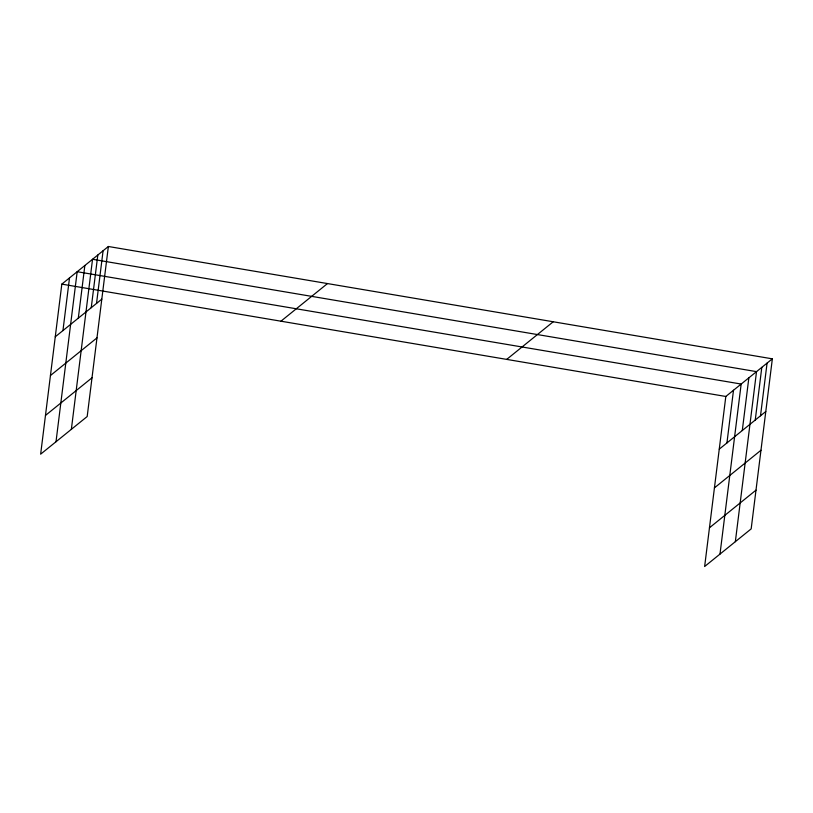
<?xml version="1.0" encoding="UTF-8"?>
<svg xmlns="http://www.w3.org/2000/svg" width="813" height="813" viewBox="0 0 813 813"><rect width="100%" height="100%" fill="white"/><g stroke="black" fill="none" stroke-linecap="round" stroke-linejoin="round"><path stroke-width="1.22" d="M108.363 246.491L61.829 284.123L40.65 454.162L87.184 416.53L108.363 246.491L772.35 358.838L751.171 528.877L704.637 566.509L725.816 396.47L772.35 358.838M62.947 330.586L69.512 277.914M56.006 441.744L77.184 271.705L741.171 384.051L719.993 554.09M78.302 318.168L84.857 265.495M71.361 429.325L92.54 259.286L756.527 371.632L735.348 541.671M91.249 307.7L97.814 255.018M96.523 303.432L103.088 250.76M726.934 442.943L733.499 390.26M742.289 430.524L748.854 377.842M755.247 420.047L761.801 367.374M760.511 415.789L767.076 363.106M55.264 336.795L101.798 299.164M50.447 375.525L96.971 337.893M45.477 415.433L92.001 377.801M280.942 321.196L327.476 283.564M506.702 359.397L553.236 321.765M719.261 449.152L765.785 411.52M714.434 487.881L760.968 450.25M709.464 527.779L755.999 490.148M61.829 284.123L725.816 396.47"/></g></svg>
